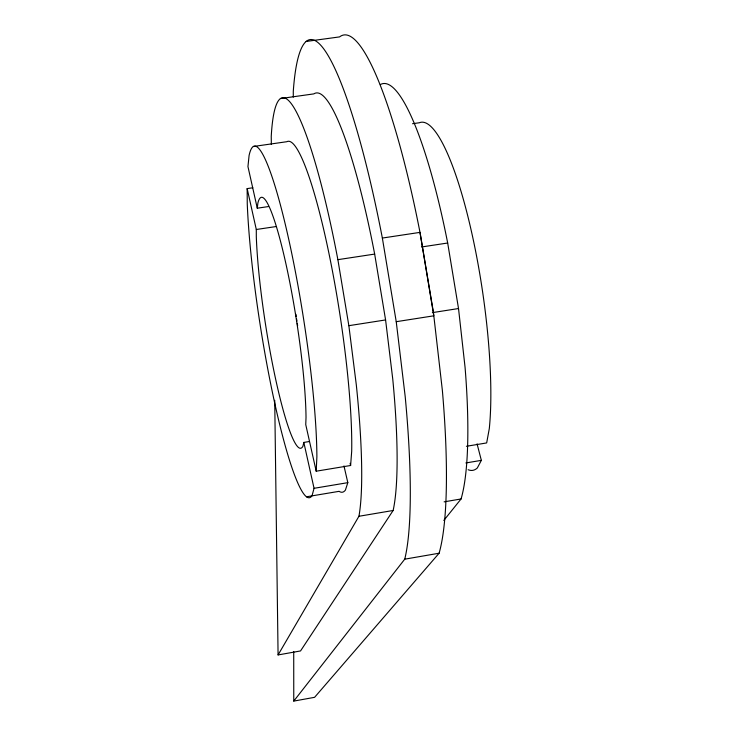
<?xml version="1.0" encoding="UTF-8"?>
<svg xmlns="http://www.w3.org/2000/svg" width="738" height="738" viewBox="0 0 738 738"><rect width="100%" height="100%" fill="white"/><g stroke="black" fill="none" stroke-linecap="round" stroke-linejoin="round"><path stroke-width="1.11" d="M253.346 146.493L286.851 141.705A177.544 24.778 81.2 0 1 328.447 251.003A177.544 24.778 81.2 0 1 351.694 451.25L350.615 465.494L316.196 471.204L316.879 456.988A177.95 21.909 81.1 0 0 287.94 235.782A177.95 21.909 81.1 0 0 249.084 155.515L247.95 166.585L257.276 208.208L268.531 206.548M257.276 208.208L257.885 203.033A127.019 15.609 81.1 0 1 285.412 261.52A127.019 15.609 81.1 0 1 306.021 417.514L305.753 424.608L316.196 471.204M309.406 441.509L303.825 442.422L302.921 446.259A127.019 15.609 81.1 0 1 276.418 382.69A127.019 15.609 81.1 0 1 256.307 236.686L256.298 229.5L247.156 188.605L252.83 187.775M303.825 442.422L314.047 488.307L312.073 495.641A177.95 21.909 81.1 0 1 275.228 405.42A177.95 21.909 81.1 0 1 247.258 203.78L247.156 188.605M343.973 465.936L347.819 482.661L345.421 490.06A177.544 24.778 81.2 0 1 339.102 491.333L306.482 496.794M477.071 443.861L481.351 460.364L477.338 467.957A175.939 36.014 81.6 0 1 468.132 469.709M280.403 98.569L313.862 93.883A220.182 34.409 81.3 0 1 374.664 254.084L385.587 319.941L392.745 378.972A220.182 34.409 81.3 0 1 393.133 510.484L300.541 650.944L278.078 654.938L358.926 516.277A220.69 30.867 81.2 0 0 356.306 384.821L348.853 325.679L337.875 259.665A220.69 30.867 81.2 0 0 271.243 136.419L271.344 144.491M306.15 41.457L339.591 36.9A272.054 47.112 81.4 0 1 419.996 232.378L433.372 311.989L442.376 390.485A272.054 47.112 81.4 0 1 439.101 553.223L314.6 697.318L293.761 701.1L404.738 559.173A272.682 42.749 81.3 0 0 405.19 396.5L396.232 321.694L382.358 238.051A272.682 42.749 81.3 0 0 293.281 91.383L293.29 97.148M443.806 520.438L461.065 498.971A219.186 41.411 81.5 0 0 465.069 367.367L458.519 308.539L447.68 243.014A219.186 41.411 81.5 0 0 380.328 84.575M404.738 559.173L439.101 553.223M358.926 516.277L393.133 510.484M444.128 501.84L461.065 498.971M314.047 488.307L347.819 482.661M465.881 462.947L481.351 460.364M466.407 446.287L486.674 442.929L489.303 428.557A175.939 36.014 81.6 0 0 470.992 229.472A175.939 36.014 81.6 0 0 419.35 122.757L412.542 123.726M348.853 325.679L385.587 319.941M432.376 312.626L458.519 308.539M396.232 321.694L433.806 315.818L419.996 232.378L382.358 238.051M337.875 259.665L374.664 254.084M421.509 246.981L447.68 243.014M256.298 229.5L276.196 226.538M350.107 463.289L350.615 465.494M274.721 400.291L278.078 654.938M293.724 651.543L293.761 701.1M297.635 325.633A126.733 17.657 81.2 0 1 297.266 323.355M296.916 321.076A126.733 17.657 81.2 0 1 296.565 318.807M296.215 316.537A126.733 17.657 81.2 0 1 295.883 314.277"/></g></svg>
